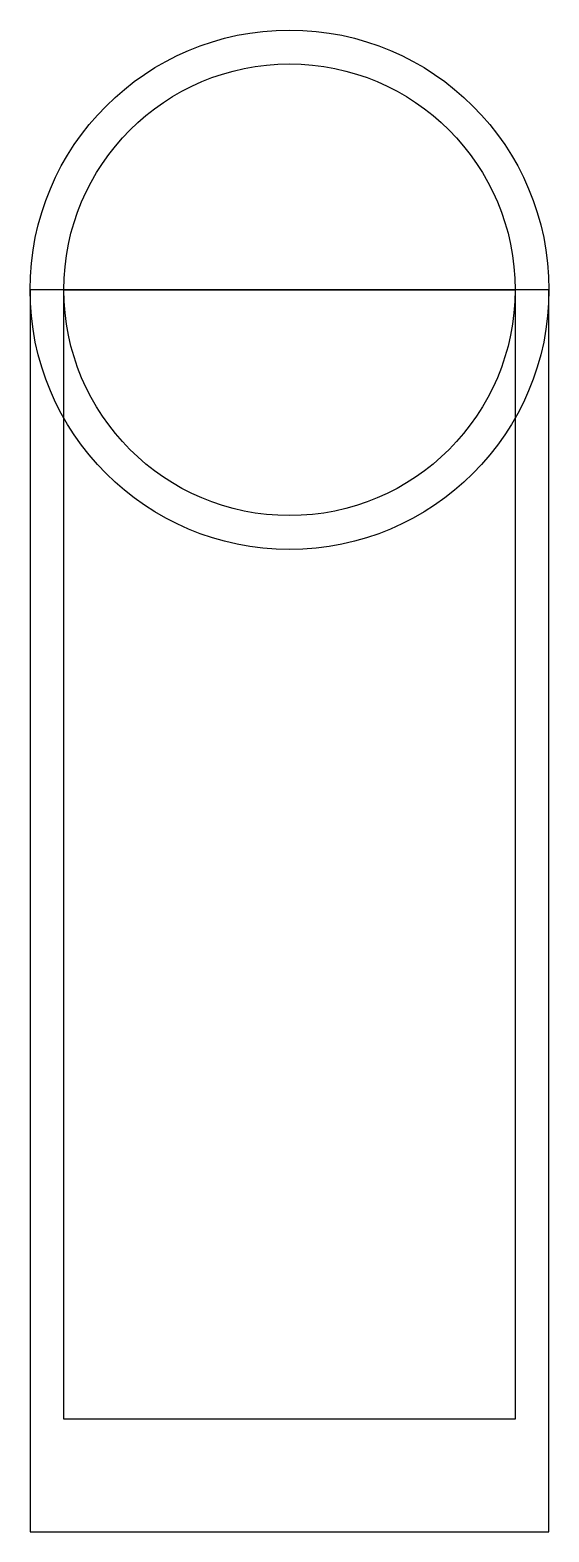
# Model space of a CAD drawing. Header units: millimetres. Extents: x -1.15 to 1.15, y -7.5 to -0.85.
import ezdxf

# ---------------------------------------------------------------- set-up
doc = ezdxf.new("R2010")
doc.units = ezdxf.units.MM
doc.layers.get('0').update_dxf_attribs({"linetype": 'CONTINUOUS'})

msp = doc.modelspace()

# ---------------------------------------------------------------- linework, layer by layer
for points in [[(1.15, -2), (-1.15, -2), (-1.15, -7.5), (1.15, -7.5)], [(-1, -2), (1, -2), (1, -7), (-1, -7)]]:
    msp.add_lwpolyline(points, close=True)
for radius in [1.15, 1, 1]:
    msp.add_circle((0, -2), radius)

doc.saveas('drawing.dxf')
